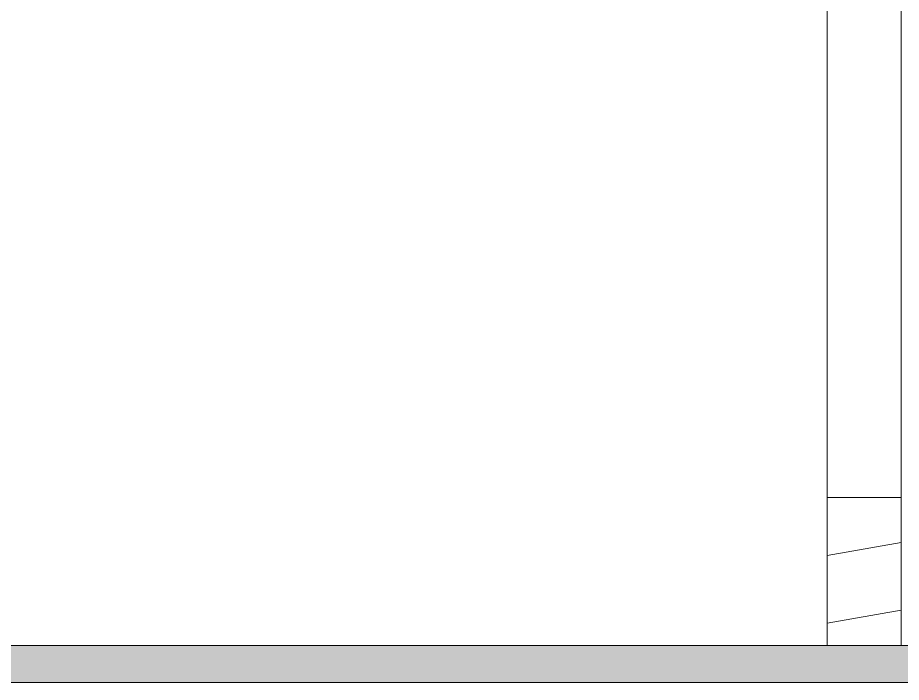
# Model space of a CAD drawing. Header units: metres. Extents: x 48 to 635, y -15 to 39.
# Drawn here: x 524.184 to 524.781, y -11.881 to -11.432 of the extents above; entities that cross this region are included whole.
import ezdxf

# ---------------------------------------------------------------- set-up
doc = ezdxf.new("R2010")
doc.units = ezdxf.units.M
doc.header["$MEASUREMENT"] = 0
doc.linetypes.add('Wipeout_Contour', pattern=[1, 0, -1])
for name, color, linetype in [('Interior - Furniture', 7, 'Continuous'), ('Site & Landscape - Terrain', 7, 'Continuous'), ('Structural - Bearing', 7, 'Continuous')]:
    doc.layers.add(name, color=color, linetype=linetype)

msp = doc.modelspace()

# ---------------------------------------------------------------- wipeouts: each hides what was drawn before it
at = {"color": 254, "linetype": 'Wipeout_Contour', "lineweight": 0, "ltscale": 2095.201207}
msp.add_wipeout([(522.61974, -11.85627), (524.73077, -11.85627), (524.73077, -10.99228), (522.61974, -10.99228)], dxfattribs=at).dxf.layer = 'Structural - Bearing'
at = {"color": 254, "linetype": 'Wipeout_Contour', "lineweight": 0, "ltscale": 2103.843291}
msp.add_wipeout([(524.78077, -10.99228), (524.78077, -11.85627), (526.89181, -11.85627), (526.89181, -10.99228)], dxfattribs=at).dxf.layer = 'Structural - Bearing'

# ---------------------------------------------------------------- next in the draw order: wipeouts: each hides what was drawn before it
at = {"color": 254, "linetype": 'Wipeout_Contour', "lineweight": 0, "ltscale": 2099.51997}
msp.add_wipeout([(524.73077, -11.75627), (524.78077, -11.75627), (524.78077, -11.04742), (524.73077, -11.04742)], dxfattribs=at).dxf.layer = 'Interior - Furniture'
at = {"color": 254, "linetype": 'Wipeout_Contour', "lineweight": 0, "ltscale": 2101.052688}
msp.add_wipeout([(529.19958, -11.85627), (521.05788, -11.85627), (521.05788, -11.88127), (529.19958, -11.88127)], dxfattribs=at).dxf.layer = 'Site & Landscape - Terrain'

# ---------------------------------------------------------------- next in the draw order: hatches: boundary and pattern name
at = {"layer": 'Site & Landscape - Terrain', "linetype": 'Continuous', "lineweight": 15, "true_color": 0x93a0c6}
h = msp.add_hatch(dxfattribs=at)
h.set_pattern_fill('Plaster_0004', color=253, style=0, pattern_type=2)
h.set_pattern_definition([(0, (535.77004, -14.60127), (0, 0.08660254), [0, -0.05]), (0, (535.79504, -14.557965), (0, 0.08660254), [0, -0.05])])
h.paths.add_polyline_path([(529.19958, -11.85627), (521.05788, -11.85627), (521.05788, -11.88127), (529.19958, -11.88127)])

# ---------------------------------------------------------------- next in the draw order: linework, layer by layer
at = {"layer": 'Site & Landscape - Terrain', "color": 55, "linetype": 'Continuous', "lineweight": 13, "true_color": 0xa2a233}
for p, q in [((524.73077, -11.85627), (522.61974, -11.85627)), ((526.89181, -11.85627), (524.78077, -11.85627)), ((529.19958, -11.88127), (521.05788, -11.88127))]:
    msp.add_line(p, q, dxfattribs=at)

# ---------------------------------------------------------------- next in the draw order: wipeouts: each hides what was drawn before it
at = {"color": 254, "linetype": 'Wipeout_Contour', "lineweight": 0, "ltscale": 2099.55524}
msp.add_wipeout([(524.73077, -11.85627), (524.78077, -11.85627), (524.78077, -11.75627), (524.73077, -11.75627)], dxfattribs=at).dxf.layer = 'Interior - Furniture'

# ---------------------------------------------------------------- next in the draw order: hatches: boundary and pattern name
at = {"layer": 'Interior - Furniture', "linetype": 'Continuous', "lineweight": 13, "true_color": 0xe4ad2c}
h = msp.add_hatch(dxfattribs=at)
h.set_pattern_fill('Wood_0004', color=42, style=0, pattern_type=2)
h.set_pattern_definition([(10, (535.77004, -14.601266), (-0.00781417, 0.04431635), [])])
h.paths.add_polyline_path([(524.73077, -11.85627), (524.78077, -11.85627), (524.78077, -11.75627), (524.73077, -11.75627)])

# ---------------------------------------------------------------- next in the draw order: linework, layer by layer
at = {"layer": 'Interior - Furniture', "color": 134, "linetype": 'Continuous', "lineweight": 18}
for p, q in [((524.73077, -11.75627), (524.73077, -11.04742)), ((524.78077, -11.75627), (524.78077, -11.04742))]:
    msp.add_line(p, q, dxfattribs=at)
at = {"layer": 'Interior - Furniture', "color": 104, "linetype": 'Continuous', "lineweight": 20, "true_color": 0x029e21}
for p, q in [((524.73077, -11.75627), (524.73077, -11.85627)), ((524.78077, -11.75627), (524.73077, -11.75627)), ((524.78077, -11.75627), (524.78077, -11.85627)), ((524.78077, -11.85627), (524.73077, -11.85627))]:
    msp.add_line(p, q, dxfattribs=at)

doc.saveas('drawing.dxf')
